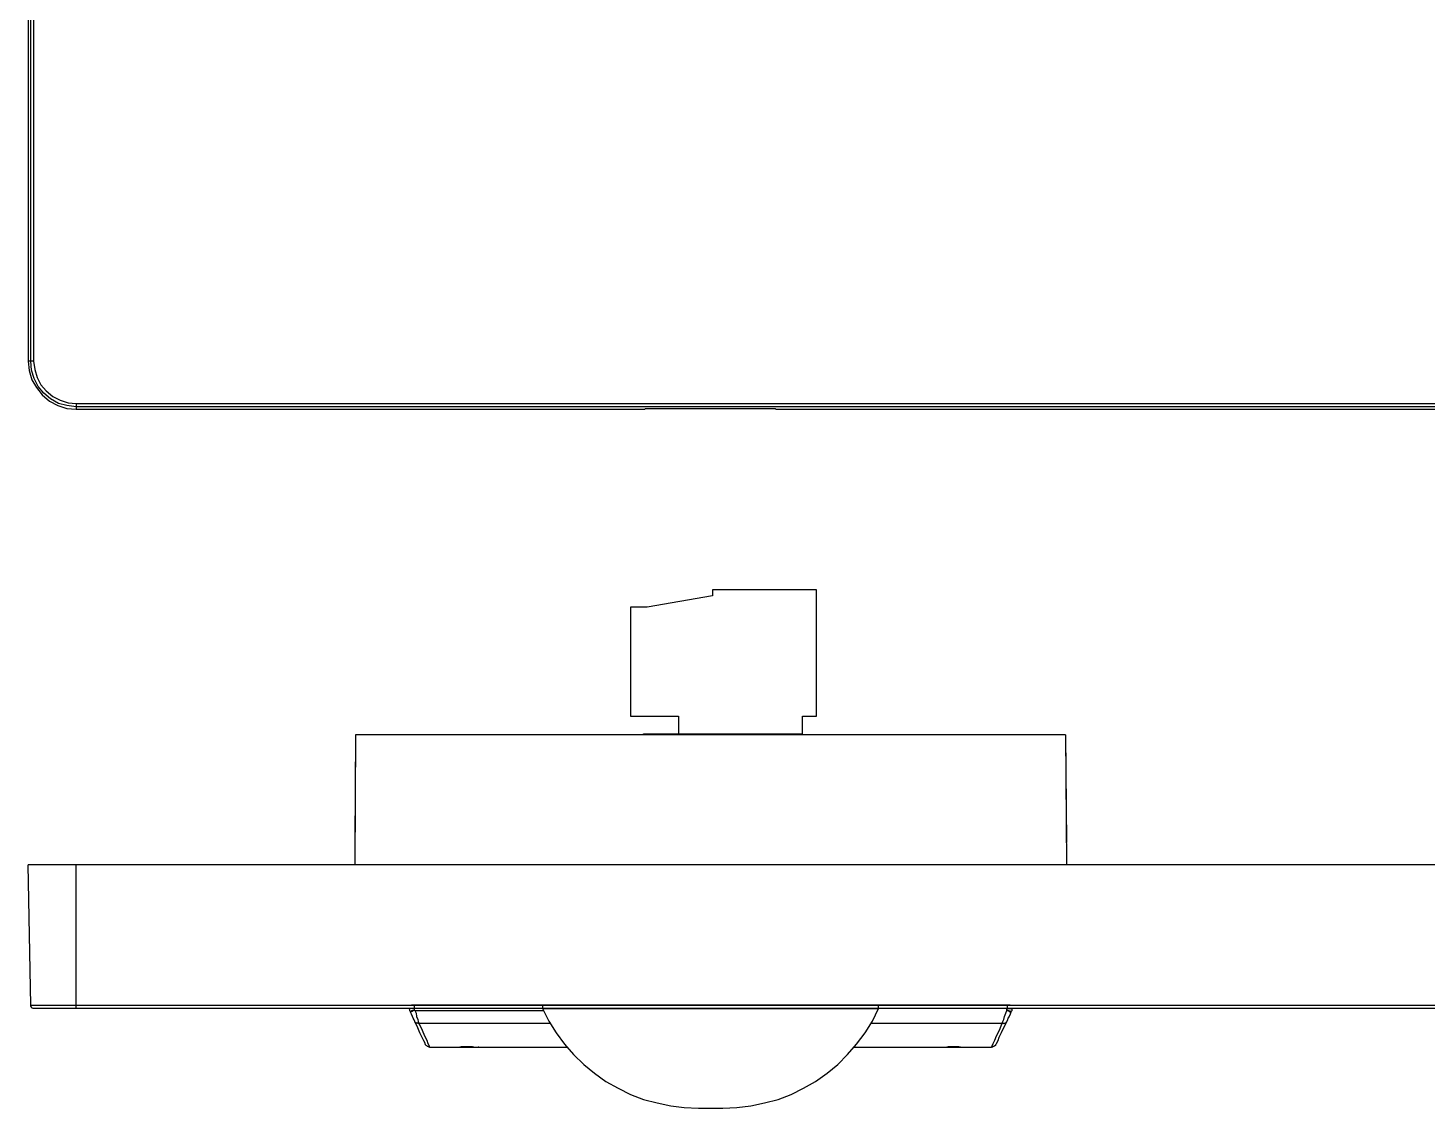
# Model space of a CAD drawing. Header units: centimetres. Extents: x -8.4 to 9.1, y -8.6 to 8.
# Drawn here: x -8.36 to 0.39, y -8.6 to -1.86 of the extents above; entities that cross this region are included whole.
import ezdxf

# ---------------------------------------------------------------- set-up
doc = ezdxf.new("R2010")
doc.units = ezdxf.units.CM
doc.header["$MEASUREMENT"] = 0
doc.layers.add('Layer 1', color=7, linetype='Continuous')

msp = doc.modelspace()

# ---------------------------------------------------------------- linework, layer by layer
at = {"layer": 'Layer 1', "lineweight": 25}
for points in [[(-8.35731, 7.70113), (-8.35731, 7.70113), (-8.35731, -3.937), (-8.35731, -3.937)], [(-8.33967, -3.937), (-8.33967, -3.937), (-8.33967, 7.70113), (-8.33967, 7.70113)], [(-8.32203, 7.70113), (-8.32203, 7.70113), (-8.32203, -3.937), (-8.32203, -3.937)], [(-8.33967, -3.937), (-8.33967, -3.937), (-8.35731, -3.937), (-8.35731, -3.937)], [(-8.05745, -4.20159), (-8.05745, -4.20159), (4.33917, -4.20159), (4.33917, -4.20159)], [(4.33917, -4.22275), (4.33917, -4.22275), (-8.05745, -4.22275), (-8.05745, -4.22275)], [(-8.05745, -4.22275), (-8.05745, -4.22275), (-8.05745, -4.23687), (-8.05745, -4.23687)], [(-8.05745, -4.23687), (-8.05745, -4.23687), (-4.50498, -4.23687), (-4.50498, -4.23687)], [(-4.50498, -4.23687), (-4.50498, -4.23687), (-4.50145, -4.23334), (-4.50145, -4.23334)], [(-4.50145, -4.23334), (-4.50145, -4.23334), (-3.69006, -4.23334), (-3.69006, -4.23334)], [(-3.69006, -4.23334), (-3.69006, -4.23334), (-3.68653, -4.23687), (-3.68653, -4.23687)], [(-3.68653, -4.23687), (-3.68653, -4.23687), (4.33917, -4.23687), (4.33917, -4.23687)], [(-4.08163, -5.40455), (-4.08163, -5.40455), (-4.49085, -5.47511), (-4.49085, -5.47511)], [(-4.08163, -5.40455), (-4.08163, -5.40455), (-4.49085, -5.47511), (-4.49085, -5.47511)], [(-4.08163, -5.36575), (-4.08163, -5.36575), (-4.08163, -5.40455), (-4.08163, -5.40455)], [(-3.43252, -5.36575), (-3.43252, -5.36575), (-4.08163, -5.36575), (-4.08163, -5.36575)], [(-4.08163, -5.36575), (-4.08163, -5.36575), (-4.08163, -5.40455), (-4.08163, -5.40455)], [(-3.43252, -5.36575), (-3.43252, -5.36575), (-4.08163, -5.36575), (-4.08163, -5.36575)], [(-3.43252, -6.15597), (-3.43252, -6.15597), (-3.43252, -5.36575), (-3.43252, -5.36575)], [(-3.43252, -6.15597), (-3.43252, -6.15597), (-3.43252, -5.36575), (-3.43252, -5.36575)], [(-4.59316, -5.47511), (-4.59316, -5.47511), (-4.59316, -6.15597), (-4.59316, -6.15597)], [(-4.49085, -5.47511), (-4.49085, -5.47511), (-4.59316, -5.47511), (-4.59316, -5.47511)], [(-4.59316, -5.47511), (-4.59316, -5.47511), (-4.59316, -6.15597), (-4.59316, -6.15597)], [(-4.49085, -5.47511), (-4.49085, -5.47511), (-4.59316, -5.47511), (-4.59316, -5.47511)], [(-4.59316, -6.15597), (-4.59316, -6.15597), (-4.2933, -6.15597), (-4.2933, -6.15597)], [(-4.59316, -6.15597), (-4.59316, -6.15597), (-4.2933, -6.15597), (-4.2933, -6.15597)], [(-4.2933, -6.15597), (-4.2933, -6.15597), (-4.2933, -6.26533), (-4.2933, -6.26533)], [(-4.2933, -6.15597), (-4.2933, -6.15597), (-4.2933, -6.26533), (-4.2933, -6.26533)], [(-3.52071, -6.15597), (-3.52071, -6.15597), (-3.43252, -6.15597), (-3.43252, -6.15597)], [(-3.52071, -6.26533), (-3.52071, -6.26533), (-3.52071, -6.15597), (-3.52071, -6.15597)], [(-3.52071, -6.15597), (-3.52071, -6.15597), (-3.43252, -6.15597), (-3.43252, -6.15597)], [(-3.52071, -6.26533), (-3.52071, -6.26533), (-3.52071, -6.15597), (-3.52071, -6.15597)], [(-6.31119, -6.27239), (-6.31119, -6.27239), (-6.31599, -6.94443), (-6.31599, -6.94443)], [(-6.31119, -6.27239), (-6.31119, -6.27239), (-6.31599, -7.08377), (-6.31599, -7.08377)], [(-1.87677, -6.27239), (-1.87677, -6.27239), (-6.31119, -6.27239), (-6.31119, -6.27239)], [(-1.87677, -6.27239), (-1.87677, -6.27239), (-6.31119, -6.27239), (-6.31119, -6.27239)], [(-4.51202, -6.27239), (-4.51202, -6.27239), (-4.51202, -6.26533), (-4.51202, -6.26533)], [(-4.51202, -6.26533), (-4.51202, -6.26533), (-4.51202, -6.26533), (-4.51202, -6.26533)], [(-4.51202, -6.26533), (-4.51202, -6.26533), (-3.8241, -6.26533), (-3.8241, -6.26533)], [(-4.51202, -6.27239), (-4.51202, -6.27239), (-4.51202, -6.26533), (-4.51202, -6.26533)], [(-4.51202, -6.26533), (-4.51202, -6.26533), (-4.51202, -6.26533), (-4.51202, -6.26533)], [(-4.51202, -6.26533), (-4.51202, -6.26533), (-3.8241, -6.26533), (-3.8241, -6.26533)], [(-3.8241, -6.26533), (-3.8241, -6.26533), (-3.52071, -6.26533), (-3.52071, -6.26533)], [(-3.8241, -6.26533), (-3.8241, -6.26533), (-3.52071, -6.26533), (-3.52071, -6.26533)], [(-3.82058, -6.26533), (-3.82058, -6.26533), (-3.82058, -6.27239), (-3.82058, -6.27239)], [(-3.82058, -6.26533), (-3.82058, -6.26533), (-3.82058, -6.27239), (-3.82058, -6.27239)], [(-1.87677, -6.27239), (-1.87677, -6.27239), (-1.87037, -6.94443), (-1.87037, -6.94443)], [(-1.87677, -6.27239), (-1.87677, -6.27239), (-1.87037, -7.08377), (-1.87037, -7.08377)], [(-8.33967, -7.96219), (-8.33967, -7.96219), (-8.35731, -7.08377), (-8.35731, -7.08377)], [(-8.05745, -7.96219), (-8.05745, -7.96219), (-8.05745, -7.08377), (-8.05745, -7.08377)], [(4.32506, -7.08377), (4.32506, -7.08377), (-8.05745, -7.08377), (-8.05745, -7.08377)], [(-8.05745, -7.96219), (-8.05745, -7.96219), (4.32506, -7.96219), (4.32506, -7.96219)], [(4.32506, -7.98336), (4.32506, -7.98336), (-8.05745, -7.98336), (-8.05745, -7.98336)], [(-5.96899, -8.00453), (-5.96899, -8.00453), (-5.96899, -8.001), (-5.96899, -8.001)], [(-2.22249, -7.96219), (-2.22249, -7.96219), (-5.96194, -7.96219), (-5.96194, -7.96219)], [(-5.9443, -7.96219), (-5.9443, -7.96219), (-5.9443, -7.98336), (-5.9443, -7.98336)], [(-5.9443, -7.99042), (-5.9443, -7.99042), (-5.94077, -7.99394), (-5.94077, -7.99394)], [(-5.94077, -7.99394), (-5.94077, -7.99394), (-5.13996, -7.99394), (-5.13996, -7.99394)], [(-5.14349, -7.96219), (-5.14349, -7.96219), (-5.14349, -7.98336), (-5.14349, -7.98336)], [(-3.04446, -7.98336), (-3.04446, -7.98336), (-3.04446, -7.96219), (-3.04446, -7.96219)], [(-2.24366, -7.99394), (-2.24366, -7.99394), (-2.24366, -7.99042), (-2.24366, -7.99042)], [(-2.24013, -7.98336), (-2.24013, -7.98336), (-2.24013, -7.96219), (-2.24013, -7.96219)], [(-2.22249, -7.96219), (-2.22249, -7.96219), (-2.22249, -7.96219), (-2.22249, -7.96219)], [(-2.21544, -8.001), (-2.21544, -8.001), (-2.21896, -8.00453), (-2.21896, -8.00453)], [(-5.91608, -8.07508), (-5.91608, -8.07508), (-5.0941, -8.07508), (-5.0941, -8.07508)], [(-3.09033, -8.07508), (-3.09033, -8.07508), (-2.27188, -8.07508), (-2.27188, -8.07508)], [(-5.84905, -8.22325), (-5.84905, -8.22325), (-5.68324, -8.22325), (-5.68324, -8.22325)], [(-5.68324, -8.22325), (-5.68324, -8.22325), (-5.54213, -8.22325), (-5.54213, -8.22325)], [(-5.54566, -8.22325), (-5.54566, -8.22325), (-4.9918, -8.22325), (-4.9918, -8.22325)], [(-3.19616, -8.22325), (-3.19616, -8.22325), (-2.6423, -8.22325), (-2.6423, -8.22325)], [(-2.6423, -8.22325), (-2.6423, -8.22325), (-2.50471, -8.22325), (-2.50471, -8.22325)], [(-2.50471, -8.22325), (-2.50471, -8.22325), (-2.33891, -8.22325), (-2.33891, -8.22325)]]:
    msp.add_open_spline(points, degree=3, dxfattribs=at)
for points, knots in [([(-8.35731, -3.937), (-8.35731, -3.937), (-8.35025, -3.99698), (-8.35025, -3.99698), (-8.35025, -3.99698), (-8.35025, -3.99698), (-8.33262, -4.05342), (-8.33262, -4.05342), (-8.33262, -4.05342), (-8.33262, -4.05342), (-8.30439, -4.10281), (-8.30439, -4.10281), (-8.30439, -4.10281), (-8.30439, -4.10281), (-8.26912, -4.14867), (-8.26912, -4.14867), (-8.26912, -4.14867), (-8.26912, -4.14867), (-8.22325, -4.18748), (-8.22325, -4.18748), (-8.22325, -4.18748), (-8.22325, -4.18748), (-8.17034, -4.2157), (-8.17034, -4.2157), (-8.17034, -4.2157), (-8.17034, -4.2157), (-8.11389, -4.23334), (-8.11389, -4.23334), (-8.11389, -4.23334), (-8.11389, -4.23334), (-8.05745, -4.23687), (-8.05745, -4.23687)], [0, 0, 0, 0, 0.1111111, 0.1111111, 0.1111111, 0.1111111, 0.2222222, 0.2222222, 0.2222222, 0.2222222, 0.3333333, 0.3333333, 0.3333333, 0.3333333, 0.4444444, 0.4444444, 0.4444444, 0.4444444, 0.5555556, 0.5555556, 0.5555556, 0.5555556, 0.6666667, 0.6666667, 0.6666667, 0.6666667, 0.7777778, 0.7777778, 0.7777778, 0.7777778, 1, 1, 1, 1]), ([(-8.32203, -3.937), (-8.32203, -3.937), (-8.32556, -3.937), (-8.32556, -3.937), (-8.32556, -3.937), (-8.32556, -3.937), (-8.32909, -3.937), (-8.32909, -3.937), (-8.32909, -3.937), (-8.32909, -3.937), (-8.33262, -3.937), (-8.33262, -3.937), (-8.33262, -3.937), (-8.33262, -3.937), (-8.33614, -3.937), (-8.33614, -3.937), (-8.33614, -3.937), (-8.33614, -3.937), (-8.33967, -3.937), (-8.33967, -3.937)], [0, 0, 0, 0, 0.1666667, 0.1666667, 0.1666667, 0.1666667, 0.3333333, 0.3333333, 0.3333333, 0.3333333, 0.5, 0.5, 0.5, 0.5, 0.6666667, 0.6666667, 0.6666667, 0.6666667, 1, 1, 1, 1]), ([(-8.05745, -4.22275), (-8.05745, -4.22275), (-8.11389, -4.2157), (-8.11389, -4.2157), (-8.11389, -4.2157), (-8.11389, -4.2157), (-8.16681, -4.20159), (-8.16681, -4.20159), (-8.16681, -4.20159), (-8.16681, -4.20159), (-8.2162, -4.17337), (-8.2162, -4.17337), (-8.2162, -4.17337), (-8.2162, -4.17337), (-8.25853, -4.13809), (-8.25853, -4.13809), (-8.25853, -4.13809), (-8.25853, -4.13809), (-8.29381, -4.09575), (-8.29381, -4.09575), (-8.29381, -4.09575), (-8.29381, -4.09575), (-8.3185, -4.04637), (-8.3185, -4.04637), (-8.3185, -4.04637), (-8.3185, -4.04637), (-8.33614, -3.99345), (-8.33614, -3.99345), (-8.33614, -3.99345), (-8.33614, -3.99345), (-8.33967, -3.937), (-8.33967, -3.937)], [0, 0, 0, 0, 0.1111111, 0.1111111, 0.1111111, 0.1111111, 0.2222222, 0.2222222, 0.2222222, 0.2222222, 0.3333333, 0.3333333, 0.3333333, 0.3333333, 0.4444444, 0.4444444, 0.4444444, 0.4444444, 0.5555556, 0.5555556, 0.5555556, 0.5555556, 0.6666667, 0.6666667, 0.6666667, 0.6666667, 0.7777778, 0.7777778, 0.7777778, 0.7777778, 1, 1, 1, 1]), ([(-8.32203, -3.937), (-8.32203, -3.937), (-8.31498, -3.98992), (-8.31498, -3.98992), (-8.31498, -3.98992), (-8.31498, -3.98992), (-8.30087, -4.03931), (-8.30087, -4.03931), (-8.30087, -4.03931), (-8.30087, -4.03931), (-8.27617, -4.08517), (-8.27617, -4.08517), (-8.27617, -4.08517), (-8.27617, -4.08517), (-8.24442, -4.12398), (-8.24442, -4.12398), (-8.24442, -4.12398), (-8.24442, -4.12398), (-8.20209, -4.15925), (-8.20209, -4.15925), (-8.20209, -4.15925), (-8.20209, -4.15925), (-8.15623, -4.18042), (-8.15623, -4.18042), (-8.15623, -4.18042), (-8.15623, -4.18042), (-8.10684, -4.19806), (-8.10684, -4.19806), (-8.10684, -4.19806), (-8.10684, -4.19806), (-8.05745, -4.20159), (-8.05745, -4.20159)], [0, 0, 0, 0, 0.1111111, 0.1111111, 0.1111111, 0.1111111, 0.2222222, 0.2222222, 0.2222222, 0.2222222, 0.3333333, 0.3333333, 0.3333333, 0.3333333, 0.4444444, 0.4444444, 0.4444444, 0.4444444, 0.5555556, 0.5555556, 0.5555556, 0.5555556, 0.6666667, 0.6666667, 0.6666667, 0.6666667, 0.7777778, 0.7777778, 0.7777778, 0.7777778, 1, 1, 1, 1]), ([(-8.05745, -4.20159), (-8.05745, -4.20159), (-8.05745, -4.20512), (-8.05745, -4.20512), (-8.05745, -4.20512), (-8.05745, -4.20512), (-8.05745, -4.20864), (-8.05745, -4.20864), (-8.05745, -4.20864), (-8.05745, -4.20864), (-8.05745, -4.21217), (-8.05745, -4.21217), (-8.05745, -4.21217), (-8.05745, -4.21217), (-8.05745, -4.2157), (-8.05745, -4.2157), (-8.05745, -4.2157), (-8.05745, -4.2157), (-8.05745, -4.21923), (-8.05745, -4.21923), (-8.05745, -4.21923), (-8.05745, -4.21923), (-8.05745, -4.22275), (-8.05745, -4.22275)], [0, 0, 0, 0, 0.1428571, 0.1428571, 0.1428571, 0.1428571, 0.2857143, 0.2857143, 0.2857143, 0.2857143, 0.4285714, 0.4285714, 0.4285714, 0.4285714, 0.5714286, 0.5714286, 0.5714286, 0.5714286, 0.7142857, 0.7142857, 0.7142857, 0.7142857, 1, 1, 1, 1]), ([(-3.8241, -6.26533), (-3.8241, -6.26533), (-3.8241, -6.26533), (-3.8241, -6.26533), (-3.8241, -6.26533), (-3.8241, -6.26533), (-3.82058, -6.26533), (-3.82058, -6.26533)], [0, 0, 0, 0, 0.3333333, 0.3333333, 0.3333333, 0.3333333, 1, 1, 1, 1]), ([(-3.8241, -6.26533), (-3.8241, -6.26533), (-3.8241, -6.26533), (-3.8241, -6.26533), (-3.8241, -6.26533), (-3.8241, -6.26533), (-3.82058, -6.26533), (-3.82058, -6.26533)], [0, 0, 0, 0, 0.3333333, 0.3333333, 0.3333333, 0.3333333, 1, 1, 1, 1]), ([(-8.05745, -7.08377), (-8.05745, -7.08377), (-8.11389, -7.08377), (-8.11389, -7.08377), (-8.11389, -7.08377), (-8.11389, -7.08377), (-8.17034, -7.08377), (-8.17034, -7.08377), (-8.17034, -7.08377), (-8.17034, -7.08377), (-8.22325, -7.08377), (-8.22325, -7.08377), (-8.22325, -7.08377), (-8.22325, -7.08377), (-8.26912, -7.08377), (-8.26912, -7.08377), (-8.26912, -7.08377), (-8.26912, -7.08377), (-8.30439, -7.08377), (-8.30439, -7.08377), (-8.30439, -7.08377), (-8.30439, -7.08377), (-8.33262, -7.08377), (-8.33262, -7.08377), (-8.33262, -7.08377), (-8.33262, -7.08377), (-8.35025, -7.08377), (-8.35025, -7.08377), (-8.35025, -7.08377), (-8.35025, -7.08377), (-8.35731, -7.08377), (-8.35731, -7.08377)], [0, 0, 0, 0, 0.1111111, 0.1111111, 0.1111111, 0.1111111, 0.2222222, 0.2222222, 0.2222222, 0.2222222, 0.3333333, 0.3333333, 0.3333333, 0.3333333, 0.4444444, 0.4444444, 0.4444444, 0.4444444, 0.5555556, 0.5555556, 0.5555556, 0.5555556, 0.6666667, 0.6666667, 0.6666667, 0.6666667, 0.7777778, 0.7777778, 0.7777778, 0.7777778, 1, 1, 1, 1]), ([(-8.33967, -7.96219), (-8.33967, -7.96219), (-8.33614, -7.96219), (-8.33614, -7.96219), (-8.33614, -7.96219), (-8.33614, -7.96219), (-8.3185, -7.96219), (-8.3185, -7.96219), (-8.3185, -7.96219), (-8.3185, -7.96219), (-8.29381, -7.96219), (-8.29381, -7.96219), (-8.29381, -7.96219), (-8.29381, -7.96219), (-8.25853, -7.96219), (-8.25853, -7.96219), (-8.25853, -7.96219), (-8.25853, -7.96219), (-8.2162, -7.96219), (-8.2162, -7.96219), (-8.2162, -7.96219), (-8.2162, -7.96219), (-8.16681, -7.96219), (-8.16681, -7.96219), (-8.16681, -7.96219), (-8.16681, -7.96219), (-8.11389, -7.96219), (-8.11389, -7.96219), (-8.11389, -7.96219), (-8.11389, -7.96219), (-8.05745, -7.96219), (-8.05745, -7.96219)], [0, 0, 0, 0, 0.1111111, 0.1111111, 0.1111111, 0.1111111, 0.2222222, 0.2222222, 0.2222222, 0.2222222, 0.3333333, 0.3333333, 0.3333333, 0.3333333, 0.4444444, 0.4444444, 0.4444444, 0.4444444, 0.5555556, 0.5555556, 0.5555556, 0.5555556, 0.6666667, 0.6666667, 0.6666667, 0.6666667, 0.7777778, 0.7777778, 0.7777778, 0.7777778, 1, 1, 1, 1]), ([(-8.32203, -7.98336), (-8.32203, -7.98336), (-8.32556, -7.98336), (-8.32556, -7.98336), (-8.32556, -7.98336), (-8.32556, -7.98336), (-8.32909, -7.97983), (-8.32909, -7.97983), (-8.32909, -7.97983), (-8.32909, -7.97983), (-8.33262, -7.97983), (-8.33262, -7.97983), (-8.33262, -7.97983), (-8.33262, -7.97983), (-8.33614, -7.9763), (-8.33614, -7.9763), (-8.33614, -7.9763), (-8.33614, -7.9763), (-8.33614, -7.97277), (-8.33614, -7.97277), (-8.33614, -7.97277), (-8.33614, -7.97277), (-8.33967, -7.96925), (-8.33967, -7.96925), (-8.33967, -7.96925), (-8.33967, -7.96925), (-8.33967, -7.96572), (-8.33967, -7.96572), (-8.33967, -7.96572), (-8.33967, -7.96572), (-8.33967, -7.96219), (-8.33967, -7.96219)], [0, 0, 0, 0, 0.1111111, 0.1111111, 0.1111111, 0.1111111, 0.2222222, 0.2222222, 0.2222222, 0.2222222, 0.3333333, 0.3333333, 0.3333333, 0.3333333, 0.4444444, 0.4444444, 0.4444444, 0.4444444, 0.5555556, 0.5555556, 0.5555556, 0.5555556, 0.6666667, 0.6666667, 0.6666667, 0.6666667, 0.7777778, 0.7777778, 0.7777778, 0.7777778, 1, 1, 1, 1]), ([(-8.05745, -7.98336), (-8.05745, -7.98336), (-8.10684, -7.98336), (-8.10684, -7.98336), (-8.10684, -7.98336), (-8.10684, -7.98336), (-8.15623, -7.98336), (-8.15623, -7.98336), (-8.15623, -7.98336), (-8.15623, -7.98336), (-8.20209, -7.98336), (-8.20209, -7.98336), (-8.20209, -7.98336), (-8.20209, -7.98336), (-8.24442, -7.98336), (-8.24442, -7.98336), (-8.24442, -7.98336), (-8.24442, -7.98336), (-8.27617, -7.98336), (-8.27617, -7.98336), (-8.27617, -7.98336), (-8.27617, -7.98336), (-8.30087, -7.98336), (-8.30087, -7.98336), (-8.30087, -7.98336), (-8.30087, -7.98336), (-8.31498, -7.98336), (-8.31498, -7.98336), (-8.31498, -7.98336), (-8.31498, -7.98336), (-8.32203, -7.98336), (-8.32203, -7.98336)], [0, 0, 0, 0, 0.1111111, 0.1111111, 0.1111111, 0.1111111, 0.2222222, 0.2222222, 0.2222222, 0.2222222, 0.3333333, 0.3333333, 0.3333333, 0.3333333, 0.4444444, 0.4444444, 0.4444444, 0.4444444, 0.5555556, 0.5555556, 0.5555556, 0.5555556, 0.6666667, 0.6666667, 0.6666667, 0.6666667, 0.7777778, 0.7777778, 0.7777778, 0.7777778, 1, 1, 1, 1]), ([(-8.05745, -7.98336), (-8.05745, -7.98336), (-8.05745, -7.98336), (-8.05745, -7.98336), (-8.05745, -7.98336), (-8.05745, -7.98336), (-8.05745, -7.97983), (-8.05745, -7.97983), (-8.05745, -7.97983), (-8.05745, -7.97983), (-8.05745, -7.9763), (-8.05745, -7.9763), (-8.05745, -7.9763), (-8.05745, -7.9763), (-8.05745, -7.97277), (-8.05745, -7.97277), (-8.05745, -7.97277), (-8.05745, -7.97277), (-8.05745, -7.96925), (-8.05745, -7.96925), (-8.05745, -7.96925), (-8.05745, -7.96925), (-8.05745, -7.96572), (-8.05745, -7.96572), (-8.05745, -7.96572), (-8.05745, -7.96572), (-8.05745, -7.96219), (-8.05745, -7.96219)], [0, 0, 0, 0, 0.125, 0.125, 0.125, 0.125, 0.25, 0.25, 0.25, 0.25, 0.375, 0.375, 0.375, 0.375, 0.5, 0.5, 0.5, 0.5, 0.625, 0.625, 0.625, 0.625, 0.75, 0.75, 0.75, 0.75, 1, 1, 1, 1]), ([(-5.9443, -7.98336), (-5.9443, -7.98336), (-5.95135, -7.98336), (-5.95135, -7.98336), (-5.95135, -7.98336), (-5.95135, -7.98336), (-5.95488, -7.98336), (-5.95488, -7.98336), (-5.95488, -7.98336), (-5.95488, -7.98336), (-5.96194, -7.98336), (-5.96194, -7.98336), (-5.96194, -7.98336), (-5.96194, -7.98336), (-5.96546, -7.98336), (-5.96546, -7.98336), (-5.96546, -7.98336), (-5.96546, -7.98336), (-5.96899, -7.98336), (-5.96899, -7.98336), (-5.96899, -7.98336), (-5.96899, -7.98336), (-5.97252, -7.98336), (-5.97252, -7.98336), (-5.97252, -7.98336), (-5.97252, -7.98336), (-5.97605, -7.98336), (-5.97605, -7.98336)], [0, 0, 0, 0, 0.125, 0.125, 0.125, 0.125, 0.25, 0.25, 0.25, 0.25, 0.375, 0.375, 0.375, 0.375, 0.5, 0.5, 0.5, 0.5, 0.625, 0.625, 0.625, 0.625, 0.75, 0.75, 0.75, 0.75, 1, 1, 1, 1]), ([(-5.96899, -8.001), (-5.96899, -8.001), (-5.97252, -7.99747), (-5.97252, -7.99747), (-5.97252, -7.99747), (-5.97252, -7.99747), (-5.97252, -7.99042), (-5.97252, -7.99042), (-5.97252, -7.99042), (-5.97252, -7.99042), (-5.97605, -7.98336), (-5.97605, -7.98336)], [0, 0, 0, 0, 0.25, 0.25, 0.25, 0.25, 0.5, 0.5, 0.5, 0.5, 1, 1, 1, 1]), ([(-5.97252, -7.96219), (-5.97252, -7.96219), (-5.96899, -7.96219), (-5.96899, -7.96219), (-5.96899, -7.96219), (-5.96899, -7.96219), (-5.96194, -7.96219), (-5.96194, -7.96219)], [0, 0, 0, 0, 0.3333333, 0.3333333, 0.3333333, 0.3333333, 1, 1, 1, 1]), ([(-5.9443, -7.99042), (-5.9443, -7.99042), (-5.94783, -7.99394), (-5.94783, -7.99394), (-5.94783, -7.99394), (-5.94783, -7.99394), (-5.95488, -7.99394), (-5.95488, -7.99394), (-5.95488, -7.99394), (-5.95488, -7.99394), (-5.95841, -7.99747), (-5.95841, -7.99747), (-5.95841, -7.99747), (-5.95841, -7.99747), (-5.96194, -7.99747), (-5.96194, -7.99747), (-5.96194, -7.99747), (-5.96194, -7.99747), (-5.96546, -8.001), (-5.96546, -8.001), (-5.96546, -8.001), (-5.96546, -8.001), (-5.96899, -8.001), (-5.96899, -8.001)], [0, 0, 0, 0, 0.1428571, 0.1428571, 0.1428571, 0.1428571, 0.2857143, 0.2857143, 0.2857143, 0.2857143, 0.4285714, 0.4285714, 0.4285714, 0.4285714, 0.5714286, 0.5714286, 0.5714286, 0.5714286, 0.7142857, 0.7142857, 0.7142857, 0.7142857, 1, 1, 1, 1]), ([(-5.94077, -7.99394), (-5.94077, -7.99394), (-5.94783, -7.99394), (-5.94783, -7.99394), (-5.94783, -7.99394), (-5.94783, -7.99394), (-5.95135, -7.99747), (-5.95135, -7.99747), (-5.95135, -7.99747), (-5.95135, -7.99747), (-5.95841, -8.001), (-5.95841, -8.001), (-5.95841, -8.001), (-5.95841, -8.001), (-5.96194, -8.001), (-5.96194, -8.001), (-5.96194, -8.001), (-5.96194, -8.001), (-5.96546, -8.00453), (-5.96546, -8.00453), (-5.96546, -8.00453), (-5.96546, -8.00453), (-5.96899, -8.00453), (-5.96899, -8.00453)], [0, 0, 0, 0, 0.1428571, 0.1428571, 0.1428571, 0.1428571, 0.2857143, 0.2857143, 0.2857143, 0.2857143, 0.4285714, 0.4285714, 0.4285714, 0.4285714, 0.5714286, 0.5714286, 0.5714286, 0.5714286, 0.7142857, 0.7142857, 0.7142857, 0.7142857, 1, 1, 1, 1]), ([(-5.94077, -8.0645), (-5.94077, -8.0645), (-5.9443, -8.05392), (-5.9443, -8.05392), (-5.9443, -8.05392), (-5.9443, -8.05392), (-5.95135, -8.04333), (-5.95135, -8.04333), (-5.95135, -8.04333), (-5.95135, -8.04333), (-5.95488, -8.03275), (-5.95488, -8.03275), (-5.95488, -8.03275), (-5.95488, -8.03275), (-5.96194, -8.01864), (-5.96194, -8.01864), (-5.96194, -8.01864), (-5.96194, -8.01864), (-5.96899, -8.00453), (-5.96899, -8.00453)], [0, 0, 0, 0, 0.1666667, 0.1666667, 0.1666667, 0.1666667, 0.3333333, 0.3333333, 0.3333333, 0.3333333, 0.5, 0.5, 0.5, 0.5, 0.6666667, 0.6666667, 0.6666667, 0.6666667, 1, 1, 1, 1]), ([(-5.9443, -7.98336), (-5.9443, -7.98336), (-5.9443, -7.98689), (-5.9443, -7.98689), (-5.9443, -7.98689), (-5.9443, -7.98689), (-5.9443, -7.99042), (-5.9443, -7.99042)], [0, 0, 0, 0, 0.3333333, 0.3333333, 0.3333333, 0.3333333, 1, 1, 1, 1]), ([(-5.94077, -7.99394), (-5.94077, -7.99394), (-5.93371, -8.01158), (-5.93371, -8.01158), (-5.93371, -8.01158), (-5.93371, -8.01158), (-5.93019, -8.03275), (-5.93019, -8.03275), (-5.93019, -8.03275), (-5.93019, -8.03275), (-5.92313, -8.05039), (-5.92313, -8.05039), (-5.92313, -8.05039), (-5.92313, -8.05039), (-5.9196, -8.0645), (-5.9196, -8.0645), (-5.9196, -8.0645), (-5.9196, -8.0645), (-5.91608, -8.07508), (-5.91608, -8.07508)], [0, 0, 0, 0, 0.1666667, 0.1666667, 0.1666667, 0.1666667, 0.3333333, 0.3333333, 0.3333333, 0.3333333, 0.5, 0.5, 0.5, 0.5, 0.6666667, 0.6666667, 0.6666667, 0.6666667, 1, 1, 1, 1]), ([(-5.14349, -7.98336), (-5.14349, -7.98336), (-5.10469, -8.06097), (-5.10469, -8.06097), (-5.10469, -8.06097), (-5.10469, -8.06097), (-5.05883, -8.13505), (-5.05883, -8.13505), (-5.05883, -8.13505), (-5.05883, -8.13505), (-5.00591, -8.20561), (-5.00591, -8.20561), (-5.00591, -8.20561), (-5.00591, -8.20561), (-4.94946, -8.26911), (-4.94946, -8.26911), (-4.94946, -8.26911), (-4.94946, -8.26911), (-4.88596, -8.33261), (-4.88596, -8.33261), (-4.88596, -8.33261), (-4.88596, -8.33261), (-4.81894, -8.38553), (-4.81894, -8.38553), (-4.81894, -8.38553), (-4.81894, -8.38553), (-4.74838, -8.43844), (-4.74838, -8.43844), (-4.74838, -8.43844), (-4.74838, -8.43844), (-4.67077, -8.48078), (-4.67077, -8.48078), (-4.67077, -8.48078), (-4.67077, -8.48078), (-4.59316, -8.51958), (-4.59316, -8.51958), (-4.59316, -8.51958), (-4.59316, -8.51958), (-4.51202, -8.55133), (-4.51202, -8.55133), (-4.51202, -8.55133), (-4.51202, -8.55133), (-4.42735, -8.5725), (-4.42735, -8.5725), (-4.42735, -8.5725), (-4.42735, -8.5725), (-4.34269, -8.59014), (-4.34269, -8.59014), (-4.34269, -8.59014), (-4.34269, -8.59014), (-4.25802, -8.60072), (-4.25802, -8.60072), (-4.25802, -8.60072), (-4.25802, -8.60072), (-4.16983, -8.60425), (-4.16983, -8.60425)], [0, 0, 0, 0, 0.0666667, 0.0666667, 0.0666667, 0.0666667, 0.1333333, 0.1333333, 0.1333333, 0.1333333, 0.2, 0.2, 0.2, 0.2, 0.2666667, 0.2666667, 0.2666667, 0.2666667, 0.3333333, 0.3333333, 0.3333333, 0.3333333, 0.4, 0.4, 0.4, 0.4, 0.4666667, 0.4666667, 0.4666667, 0.4666667, 0.5333333, 0.5333333, 0.5333333, 0.5333333, 0.6, 0.6, 0.6, 0.6, 0.6666667, 0.6666667, 0.6666667, 0.6666667, 0.7333333, 0.7333333, 0.7333333, 0.7333333, 0.8, 0.8, 0.8, 0.8, 0.8666667, 0.8666667, 0.8666667, 0.8666667, 1, 1, 1, 1]), ([(-5.14349, -7.98336), (-5.14349, -7.98336), (-5.13996, -7.98336), (-5.13996, -7.98336), (-5.13996, -7.98336), (-5.13996, -7.98336), (-5.12938, -7.98336), (-5.12938, -7.98336), (-5.12938, -7.98336), (-5.12938, -7.98336), (-5.11174, -7.98336), (-5.11174, -7.98336), (-5.11174, -7.98336), (-5.11174, -7.98336), (-5.09058, -7.98336), (-5.09058, -7.98336), (-5.09058, -7.98336), (-5.09058, -7.98336), (-5.05883, -7.98336), (-5.05883, -7.98336), (-5.05883, -7.98336), (-5.05883, -7.98336), (-5.02355, -7.98336), (-5.02355, -7.98336), (-5.02355, -7.98336), (-5.02355, -7.98336), (-4.98121, -7.98336), (-4.98121, -7.98336), (-4.98121, -7.98336), (-4.98121, -7.98336), (-4.93183, -7.98336), (-4.93183, -7.98336), (-4.93183, -7.98336), (-4.93183, -7.98336), (-4.87891, -7.98336), (-4.87891, -7.98336), (-4.87891, -7.98336), (-4.87891, -7.98336), (-4.81894, -7.98336), (-4.81894, -7.98336), (-4.81894, -7.98336), (-4.81894, -7.98336), (-4.75544, -7.98336), (-4.75544, -7.98336), (-4.75544, -7.98336), (-4.75544, -7.98336), (-4.68841, -7.98336), (-4.68841, -7.98336), (-4.68841, -7.98336), (-4.68841, -7.98336), (-4.61785, -7.98336), (-4.61785, -7.98336), (-4.61785, -7.98336), (-4.61785, -7.98336), (-4.54377, -7.98336), (-4.54377, -7.98336), (-4.54377, -7.98336), (-4.54377, -7.98336), (-4.46616, -7.98336), (-4.46616, -7.98336), (-4.46616, -7.98336), (-4.46616, -7.98336), (-4.38502, -7.98336), (-4.38502, -7.98336), (-4.38502, -7.98336), (-4.38502, -7.98336), (-4.30388, -7.98336), (-4.30388, -7.98336), (-4.30388, -7.98336), (-4.30388, -7.98336), (-4.21921, -7.98336), (-4.21921, -7.98336), (-4.21921, -7.98336), (-4.21921, -7.98336), (-4.13455, -7.98336), (-4.13455, -7.98336), (-4.13455, -7.98336), (-4.13455, -7.98336), (-4.04988, -7.98336), (-4.04988, -7.98336), (-4.04988, -7.98336), (-4.04988, -7.98336), (-3.96521, -7.98336), (-3.96521, -7.98336), (-3.96521, -7.98336), (-3.96521, -7.98336), (-3.88408, -7.98336), (-3.88408, -7.98336), (-3.88408, -7.98336), (-3.88408, -7.98336), (-3.79941, -7.98336), (-3.79941, -7.98336), (-3.79941, -7.98336), (-3.79941, -7.98336), (-3.7218, -7.98336), (-3.7218, -7.98336), (-3.7218, -7.98336), (-3.7218, -7.98336), (-3.64419, -7.98336), (-3.64419, -7.98336), (-3.64419, -7.98336), (-3.64419, -7.98336), (-3.56658, -7.98336), (-3.56658, -7.98336), (-3.56658, -7.98336), (-3.56658, -7.98336), (-3.49602, -7.98336), (-3.49602, -7.98336), (-3.49602, -7.98336), (-3.49602, -7.98336), (-3.42899, -7.98336), (-3.42899, -7.98336), (-3.42899, -7.98336), (-3.42899, -7.98336), (-3.36549, -7.98336), (-3.36549, -7.98336), (-3.36549, -7.98336), (-3.36549, -7.98336), (-3.30552, -7.98336), (-3.30552, -7.98336), (-3.30552, -7.98336), (-3.30552, -7.98336), (-3.2526, -7.98336), (-3.2526, -7.98336), (-3.2526, -7.98336), (-3.2526, -7.98336), (-3.20674, -7.98336), (-3.20674, -7.98336), (-3.20674, -7.98336), (-3.20674, -7.98336), (-3.16441, -7.98336), (-3.16441, -7.98336), (-3.16441, -7.98336), (-3.16441, -7.98336), (-3.1256, -7.98336), (-3.1256, -7.98336), (-3.1256, -7.98336), (-3.1256, -7.98336), (-3.09738, -7.98336), (-3.09738, -7.98336), (-3.09738, -7.98336), (-3.09738, -7.98336), (-3.05505, -7.98336), (-3.05505, -7.98336), (-3.05505, -7.98336), (-3.05505, -7.98336), (-3.04446, -7.98336), (-3.04446, -7.98336)], [0, 0, 0, 0, 0.0263158, 0.0263158, 0.0263158, 0.0263158, 0.0526316, 0.0526316, 0.0526316, 0.0526316, 0.0789474, 0.0789474, 0.0789474, 0.0789474, 0.1052632, 0.1052632, 0.1052632, 0.1052632, 0.1315789, 0.1315789, 0.1315789, 0.1315789, 0.1578947, 0.1578947, 0.1578947, 0.1578947, 0.1842105, 0.1842105, 0.1842105, 0.1842105, 0.2105263, 0.2105263, 0.2105263, 0.2105263, 0.2368421, 0.2368421, 0.2368421, 0.2368421, 0.2631579, 0.2631579, 0.2631579, 0.2631579, 0.2894737, 0.2894737, 0.2894737, 0.2894737, 0.3157895, 0.3157895, 0.3157895, 0.3157895, 0.3421053, 0.3421053, 0.3421053, 0.3421053, 0.3684211, 0.3684211, 0.3684211, 0.3684211, 0.3947368, 0.3947368, 0.3947368, 0.3947368, 0.4210526, 0.4210526, 0.4210526, 0.4210526, 0.4473684, 0.4473684, 0.4473684, 0.4473684, 0.4736842, 0.4736842, 0.4736842, 0.4736842, 0.5, 0.5, 0.5, 0.5, 0.5263158, 0.5263158, 0.5263158, 0.5263158, 0.5526316, 0.5526316, 0.5526316, 0.5526316, 0.5789474, 0.5789474, 0.5789474, 0.5789474, 0.6052632, 0.6052632, 0.6052632, 0.6052632, 0.6315789, 0.6315789, 0.6315789, 0.6315789, 0.6578947, 0.6578947, 0.6578947, 0.6578947, 0.6842105, 0.6842105, 0.6842105, 0.6842105, 0.7105263, 0.7105263, 0.7105263, 0.7105263, 0.7368421, 0.7368421, 0.7368421, 0.7368421, 0.7631579, 0.7631579, 0.7631579, 0.7631579, 0.7894737, 0.7894737, 0.7894737, 0.7894737, 0.8157895, 0.8157895, 0.8157895, 0.8157895, 0.8421053, 0.8421053, 0.8421053, 0.8421053, 0.8684211, 0.8684211, 0.8684211, 0.8684211, 0.8947368, 0.8947368, 0.8947368, 0.8947368, 0.9210526, 0.9210526, 0.9210526, 0.9210526, 0.9473684, 0.9473684, 0.9473684, 0.9473684, 1, 1, 1, 1]), ([(-4.01813, -8.60425), (-4.01813, -8.60425), (-3.92994, -8.60072), (-3.92994, -8.60072), (-3.92994, -8.60072), (-3.92994, -8.60072), (-3.84174, -8.59014), (-3.84174, -8.59014), (-3.84174, -8.59014), (-3.84174, -8.59014), (-3.75708, -8.5725), (-3.75708, -8.5725), (-3.75708, -8.5725), (-3.75708, -8.5725), (-3.67241, -8.55133), (-3.67241, -8.55133), (-3.67241, -8.55133), (-3.67241, -8.55133), (-3.59127, -8.51958), (-3.59127, -8.51958), (-3.59127, -8.51958), (-3.59127, -8.51958), (-3.51366, -8.48078), (-3.51366, -8.48078), (-3.51366, -8.48078), (-3.51366, -8.48078), (-3.43958, -8.43844), (-3.43958, -8.43844), (-3.43958, -8.43844), (-3.43958, -8.43844), (-3.36549, -8.38553), (-3.36549, -8.38553), (-3.36549, -8.38553), (-3.36549, -8.38553), (-3.29846, -8.33261), (-3.29846, -8.33261), (-3.29846, -8.33261), (-3.29846, -8.33261), (-3.23849, -8.26911), (-3.23849, -8.26911), (-3.23849, -8.26911), (-3.23849, -8.26911), (-3.18205, -8.20561), (-3.18205, -8.20561), (-3.18205, -8.20561), (-3.18205, -8.20561), (-3.12913, -8.13505), (-3.12913, -8.13505), (-3.12913, -8.13505), (-3.12913, -8.13505), (-3.08327, -8.06097), (-3.08327, -8.06097), (-3.08327, -8.06097), (-3.08327, -8.06097), (-3.04446, -7.98336), (-3.04446, -7.98336)], [0, 0, 0, 0, 0.0666667, 0.0666667, 0.0666667, 0.0666667, 0.1333333, 0.1333333, 0.1333333, 0.1333333, 0.2, 0.2, 0.2, 0.2, 0.2666667, 0.2666667, 0.2666667, 0.2666667, 0.3333333, 0.3333333, 0.3333333, 0.3333333, 0.4, 0.4, 0.4, 0.4, 0.4666667, 0.4666667, 0.4666667, 0.4666667, 0.5333333, 0.5333333, 0.5333333, 0.5333333, 0.6, 0.6, 0.6, 0.6, 0.6666667, 0.6666667, 0.6666667, 0.6666667, 0.7333333, 0.7333333, 0.7333333, 0.7333333, 0.8, 0.8, 0.8, 0.8, 0.8666667, 0.8666667, 0.8666667, 0.8666667, 1, 1, 1, 1]), ([(-2.27188, -8.07508), (-2.27188, -8.07508), (-2.26835, -8.0645), (-2.26835, -8.0645), (-2.26835, -8.0645), (-2.26835, -8.0645), (-2.2613, -8.05039), (-2.2613, -8.05039), (-2.2613, -8.05039), (-2.2613, -8.05039), (-2.25777, -8.03275), (-2.25777, -8.03275), (-2.25777, -8.03275), (-2.25777, -8.03275), (-2.25071, -8.01158), (-2.25071, -8.01158), (-2.25071, -8.01158), (-2.25071, -8.01158), (-2.24366, -7.99394), (-2.24366, -7.99394)], [0, 0, 0, 0, 0.1666667, 0.1666667, 0.1666667, 0.1666667, 0.3333333, 0.3333333, 0.3333333, 0.3333333, 0.5, 0.5, 0.5, 0.5, 0.6666667, 0.6666667, 0.6666667, 0.6666667, 1, 1, 1, 1]), ([(-2.24366, -7.99042), (-2.24366, -7.99042), (-2.24366, -7.98689), (-2.24366, -7.98689), (-2.24366, -7.98689), (-2.24366, -7.98689), (-2.24013, -7.98689), (-2.24013, -7.98689), (-2.24013, -7.98689), (-2.24013, -7.98689), (-2.24013, -7.98336), (-2.24013, -7.98336)], [0, 0, 0, 0, 0.25, 0.25, 0.25, 0.25, 0.5, 0.5, 0.5, 0.5, 1, 1, 1, 1]), ([(-2.24366, -7.99042), (-2.24366, -7.99042), (-2.2366, -7.99394), (-2.2366, -7.99394), (-2.2366, -7.99394), (-2.2366, -7.99394), (-2.23308, -7.99394), (-2.23308, -7.99394), (-2.23308, -7.99394), (-2.23308, -7.99394), (-2.22955, -7.99747), (-2.22955, -7.99747), (-2.22955, -7.99747), (-2.22955, -7.99747), (-2.22249, -7.99747), (-2.22249, -7.99747), (-2.22249, -7.99747), (-2.22249, -7.99747), (-2.22249, -8.001), (-2.22249, -8.001), (-2.22249, -8.001), (-2.22249, -8.001), (-2.21896, -8.001), (-2.21896, -8.001), (-2.21896, -8.001), (-2.21896, -8.001), (-2.21544, -8.001), (-2.21544, -8.001)], [0, 0, 0, 0, 0.125, 0.125, 0.125, 0.125, 0.25, 0.25, 0.25, 0.25, 0.375, 0.375, 0.375, 0.375, 0.5, 0.5, 0.5, 0.5, 0.625, 0.625, 0.625, 0.625, 0.75, 0.75, 0.75, 0.75, 1, 1, 1, 1]), ([(-2.24366, -7.99394), (-2.24366, -7.99394), (-2.24013, -7.99394), (-2.24013, -7.99394), (-2.24013, -7.99394), (-2.24013, -7.99394), (-2.23308, -7.99747), (-2.23308, -7.99747), (-2.23308, -7.99747), (-2.23308, -7.99747), (-2.22955, -8.001), (-2.22955, -8.001), (-2.22955, -8.001), (-2.22955, -8.001), (-2.22602, -8.001), (-2.22602, -8.001), (-2.22602, -8.001), (-2.22602, -8.001), (-2.22249, -8.00453), (-2.22249, -8.00453), (-2.22249, -8.00453), (-2.22249, -8.00453), (-2.21896, -8.00453), (-2.21896, -8.00453)], [0, 0, 0, 0, 0.1428571, 0.1428571, 0.1428571, 0.1428571, 0.2857143, 0.2857143, 0.2857143, 0.2857143, 0.4285714, 0.4285714, 0.4285714, 0.4285714, 0.5714286, 0.5714286, 0.5714286, 0.5714286, 0.7142857, 0.7142857, 0.7142857, 0.7142857, 1, 1, 1, 1]), ([(-2.21896, -8.00453), (-2.21896, -8.00453), (-2.22249, -8.01864), (-2.22249, -8.01864), (-2.22249, -8.01864), (-2.22249, -8.01864), (-2.22955, -8.03275), (-2.22955, -8.03275), (-2.22955, -8.03275), (-2.22955, -8.03275), (-2.2366, -8.04333), (-2.2366, -8.04333), (-2.2366, -8.04333), (-2.2366, -8.04333), (-2.24013, -8.05392), (-2.24013, -8.05392), (-2.24013, -8.05392), (-2.24013, -8.05392), (-2.24366, -8.0645), (-2.24366, -8.0645)], [0, 0, 0, 0, 0.1666667, 0.1666667, 0.1666667, 0.1666667, 0.3333333, 0.3333333, 0.3333333, 0.3333333, 0.5, 0.5, 0.5, 0.5, 0.6666667, 0.6666667, 0.6666667, 0.6666667, 1, 1, 1, 1]), ([(-2.24013, -7.98336), (-2.24013, -7.98336), (-2.2366, -7.98336), (-2.2366, -7.98336), (-2.2366, -7.98336), (-2.2366, -7.98336), (-2.22955, -7.98336), (-2.22955, -7.98336), (-2.22955, -7.98336), (-2.22955, -7.98336), (-2.22602, -7.98336), (-2.22602, -7.98336), (-2.22602, -7.98336), (-2.22602, -7.98336), (-2.21896, -7.98336), (-2.21896, -7.98336), (-2.21896, -7.98336), (-2.21896, -7.98336), (-2.21544, -7.98336), (-2.21544, -7.98336), (-2.21544, -7.98336), (-2.21544, -7.98336), (-2.21191, -7.98336), (-2.21191, -7.98336)], [0, 0, 0, 0, 0.1428571, 0.1428571, 0.1428571, 0.1428571, 0.2857143, 0.2857143, 0.2857143, 0.2857143, 0.4285714, 0.4285714, 0.4285714, 0.4285714, 0.5714286, 0.5714286, 0.5714286, 0.5714286, 0.7142857, 0.7142857, 0.7142857, 0.7142857, 1, 1, 1, 1]), ([(-2.22249, -7.96219), (-2.22249, -7.96219), (-2.21896, -7.96219), (-2.21896, -7.96219), (-2.21896, -7.96219), (-2.21896, -7.96219), (-2.21191, -7.96219), (-2.21191, -7.96219)], [0, 0, 0, 0, 0.3333333, 0.3333333, 0.3333333, 0.3333333, 1, 1, 1, 1]), ([(-2.21191, -7.98336), (-2.21191, -7.98336), (-2.21191, -7.99042), (-2.21191, -7.99042), (-2.21191, -7.99042), (-2.21191, -7.99042), (-2.21191, -7.99747), (-2.21191, -7.99747), (-2.21191, -7.99747), (-2.21191, -7.99747), (-2.21544, -8.001), (-2.21544, -8.001)], [0, 0, 0, 0, 0.25, 0.25, 0.25, 0.25, 0.5, 0.5, 0.5, 0.5, 1, 1, 1, 1]), ([(-5.91608, -8.07508), (-5.91608, -8.07508), (-5.9196, -8.07861), (-5.9196, -8.07861), (-5.9196, -8.07861), (-5.9196, -8.07861), (-5.92313, -8.07508), (-5.92313, -8.07508), (-5.92313, -8.07508), (-5.92313, -8.07508), (-5.92666, -8.07508), (-5.92666, -8.07508), (-5.92666, -8.07508), (-5.92666, -8.07508), (-5.93019, -8.07508), (-5.93019, -8.07508), (-5.93019, -8.07508), (-5.93019, -8.07508), (-5.93371, -8.07155), (-5.93371, -8.07155), (-5.93371, -8.07155), (-5.93371, -8.07155), (-5.93724, -8.07155), (-5.93724, -8.07155), (-5.93724, -8.07155), (-5.93724, -8.07155), (-5.94077, -8.06803), (-5.94077, -8.06803), (-5.94077, -8.06803), (-5.94077, -8.06803), (-5.94077, -8.0645), (-5.94077, -8.0645)], [0, 0, 0, 0, 0.1111111, 0.1111111, 0.1111111, 0.1111111, 0.2222222, 0.2222222, 0.2222222, 0.2222222, 0.3333333, 0.3333333, 0.3333333, 0.3333333, 0.4444444, 0.4444444, 0.4444444, 0.4444444, 0.5555556, 0.5555556, 0.5555556, 0.5555556, 0.6666667, 0.6666667, 0.6666667, 0.6666667, 0.7777778, 0.7777778, 0.7777778, 0.7777778, 1, 1, 1, 1]), ([(-5.87374, -8.20561), (-5.87374, -8.20561), (-5.87727, -8.20561), (-5.87727, -8.20561), (-5.87727, -8.20561), (-5.87727, -8.20561), (-5.87727, -8.19855), (-5.87727, -8.19855), (-5.87727, -8.19855), (-5.87727, -8.19855), (-5.88433, -8.18444), (-5.88433, -8.18444), (-5.88433, -8.18444), (-5.88433, -8.18444), (-5.89491, -8.16328), (-5.89491, -8.16328), (-5.89491, -8.16328), (-5.89491, -8.16328), (-5.90902, -8.13505), (-5.90902, -8.13505), (-5.90902, -8.13505), (-5.90902, -8.13505), (-5.92313, -8.1033), (-5.92313, -8.1033), (-5.92313, -8.1033), (-5.92313, -8.1033), (-5.94077, -8.0645), (-5.94077, -8.0645)], [0, 0, 0, 0, 0.125, 0.125, 0.125, 0.125, 0.25, 0.25, 0.25, 0.25, 0.375, 0.375, 0.375, 0.375, 0.5, 0.5, 0.5, 0.5, 0.625, 0.625, 0.625, 0.625, 0.75, 0.75, 0.75, 0.75, 1, 1, 1, 1]), ([(-5.91608, -8.07508), (-5.91608, -8.07508), (-5.89491, -8.11742), (-5.89491, -8.11742), (-5.89491, -8.11742), (-5.89491, -8.11742), (-5.8808, -8.15269), (-5.8808, -8.15269), (-5.8808, -8.15269), (-5.8808, -8.15269), (-5.86669, -8.18092), (-5.86669, -8.18092), (-5.86669, -8.18092), (-5.86669, -8.18092), (-5.85963, -8.20208), (-5.85963, -8.20208), (-5.85963, -8.20208), (-5.85963, -8.20208), (-5.85258, -8.21619), (-5.85258, -8.21619), (-5.85258, -8.21619), (-5.85258, -8.21619), (-5.84905, -8.22325), (-5.84905, -8.22325)], [0, 0, 0, 0, 0.1428571, 0.1428571, 0.1428571, 0.1428571, 0.2857143, 0.2857143, 0.2857143, 0.2857143, 0.4285714, 0.4285714, 0.4285714, 0.4285714, 0.5714286, 0.5714286, 0.5714286, 0.5714286, 0.7142857, 0.7142857, 0.7142857, 0.7142857, 1, 1, 1, 1]), ([(-2.33891, -8.22325), (-2.33891, -8.22325), (-2.33891, -8.22325), (-2.33891, -8.22325), (-2.33891, -8.22325), (-2.33891, -8.22325), (-2.33538, -8.21619), (-2.33538, -8.21619), (-2.33538, -8.21619), (-2.33538, -8.21619), (-2.32833, -8.20208), (-2.32833, -8.20208), (-2.32833, -8.20208), (-2.32833, -8.20208), (-2.31774, -8.18092), (-2.31774, -8.18092), (-2.31774, -8.18092), (-2.31774, -8.18092), (-2.30716, -8.15269), (-2.30716, -8.15269), (-2.30716, -8.15269), (-2.30716, -8.15269), (-2.28952, -8.11742), (-2.28952, -8.11742), (-2.28952, -8.11742), (-2.28952, -8.11742), (-2.27188, -8.07508), (-2.27188, -8.07508)], [0, 0, 0, 0, 0.125, 0.125, 0.125, 0.125, 0.25, 0.25, 0.25, 0.25, 0.375, 0.375, 0.375, 0.375, 0.5, 0.5, 0.5, 0.5, 0.625, 0.625, 0.625, 0.625, 0.75, 0.75, 0.75, 0.75, 1, 1, 1, 1]), ([(-2.24366, -8.0645), (-2.24366, -8.0645), (-2.26483, -8.1033), (-2.26483, -8.1033), (-2.26483, -8.1033), (-2.26483, -8.1033), (-2.27894, -8.13505), (-2.27894, -8.13505), (-2.27894, -8.13505), (-2.27894, -8.13505), (-2.29305, -8.16328), (-2.29305, -8.16328), (-2.29305, -8.16328), (-2.29305, -8.16328), (-2.3001, -8.18444), (-2.3001, -8.18444), (-2.3001, -8.18444), (-2.3001, -8.18444), (-2.30716, -8.19855), (-2.30716, -8.19855), (-2.30716, -8.19855), (-2.30716, -8.19855), (-2.31069, -8.20561), (-2.31069, -8.20561)], [0, 0, 0, 0, 0.1428571, 0.1428571, 0.1428571, 0.1428571, 0.2857143, 0.2857143, 0.2857143, 0.2857143, 0.4285714, 0.4285714, 0.4285714, 0.4285714, 0.5714286, 0.5714286, 0.5714286, 0.5714286, 0.7142857, 0.7142857, 0.7142857, 0.7142857, 1, 1, 1, 1]), ([(-2.27188, -8.07508), (-2.27188, -8.07508), (-2.26835, -8.07861), (-2.26835, -8.07861), (-2.26835, -8.07861), (-2.26835, -8.07861), (-2.26483, -8.07508), (-2.26483, -8.07508), (-2.26483, -8.07508), (-2.26483, -8.07508), (-2.25777, -8.07508), (-2.25777, -8.07508), (-2.25777, -8.07508), (-2.25777, -8.07508), (-2.25424, -8.07508), (-2.25424, -8.07508), (-2.25424, -8.07508), (-2.25424, -8.07508), (-2.25071, -8.07155), (-2.25071, -8.07155), (-2.25071, -8.07155), (-2.25071, -8.07155), (-2.24719, -8.06803), (-2.24719, -8.06803), (-2.24719, -8.06803), (-2.24719, -8.06803), (-2.24366, -8.0645), (-2.24366, -8.0645)], [0, 0, 0, 0, 0.125, 0.125, 0.125, 0.125, 0.25, 0.25, 0.25, 0.25, 0.375, 0.375, 0.375, 0.375, 0.5, 0.5, 0.5, 0.5, 0.625, 0.625, 0.625, 0.625, 0.75, 0.75, 0.75, 0.75, 1, 1, 1, 1]), ([(-5.84905, -8.22325), (-5.84905, -8.22325), (-5.85258, -8.22325), (-5.85258, -8.22325), (-5.85258, -8.22325), (-5.85258, -8.22325), (-5.85963, -8.21972), (-5.85963, -8.21972), (-5.85963, -8.21972), (-5.85963, -8.21972), (-5.86316, -8.21972), (-5.86316, -8.21972), (-5.86316, -8.21972), (-5.86316, -8.21972), (-5.86669, -8.21619), (-5.86669, -8.21619), (-5.86669, -8.21619), (-5.86669, -8.21619), (-5.87021, -8.21267), (-5.87021, -8.21267), (-5.87021, -8.21267), (-5.87021, -8.21267), (-5.87374, -8.20914), (-5.87374, -8.20914), (-5.87374, -8.20914), (-5.87374, -8.20914), (-5.87374, -8.20561), (-5.87374, -8.20561)], [0, 0, 0, 0, 0.125, 0.125, 0.125, 0.125, 0.25, 0.25, 0.25, 0.25, 0.375, 0.375, 0.375, 0.375, 0.5, 0.5, 0.5, 0.5, 0.625, 0.625, 0.625, 0.625, 0.75, 0.75, 0.75, 0.75, 1, 1, 1, 1]), ([(-5.68324, -8.22325), (-5.68324, -8.22325), (-5.67971, -8.22325), (-5.67971, -8.22325), (-5.67971, -8.22325), (-5.67971, -8.22325), (-5.67266, -8.22325), (-5.67266, -8.22325), (-5.67266, -8.22325), (-5.67266, -8.22325), (-5.65502, -8.22325), (-5.65502, -8.22325), (-5.65502, -8.22325), (-5.65502, -8.22325), (-5.63738, -8.21972), (-5.63738, -8.21972), (-5.63738, -8.21972), (-5.63738, -8.21972), (-5.61269, -8.21972), (-5.61269, -8.21972), (-5.61269, -8.21972), (-5.61269, -8.21972), (-5.58799, -8.21972), (-5.58799, -8.21972), (-5.58799, -8.21972), (-5.58799, -8.21972), (-5.57035, -8.22325), (-5.57035, -8.22325), (-5.57035, -8.22325), (-5.57035, -8.22325), (-5.55271, -8.22325), (-5.55271, -8.22325), (-5.55271, -8.22325), (-5.55271, -8.22325), (-5.54566, -8.22325), (-5.54566, -8.22325), (-5.54566, -8.22325), (-5.54566, -8.22325), (-5.54213, -8.22325), (-5.54213, -8.22325)], [0, 0, 0, 0, 0.0909091, 0.0909091, 0.0909091, 0.0909091, 0.1818182, 0.1818182, 0.1818182, 0.1818182, 0.2727273, 0.2727273, 0.2727273, 0.2727273, 0.3636364, 0.3636364, 0.3636364, 0.3636364, 0.4545455, 0.4545455, 0.4545455, 0.4545455, 0.5454545, 0.5454545, 0.5454545, 0.5454545, 0.6363636, 0.6363636, 0.6363636, 0.6363636, 0.7272727, 0.7272727, 0.7272727, 0.7272727, 0.8181818, 0.8181818, 0.8181818, 0.8181818, 1, 1, 1, 1]), ([(-5.68324, -8.22325), (-5.68324, -8.22325), (-5.67971, -8.22325), (-5.67971, -8.22325), (-5.67971, -8.22325), (-5.67971, -8.22325), (-5.66913, -8.22325), (-5.66913, -8.22325), (-5.66913, -8.22325), (-5.66913, -8.22325), (-5.65149, -8.21972), (-5.65149, -8.21972), (-5.65149, -8.21972), (-5.65149, -8.21972), (-5.6268, -8.21972), (-5.6268, -8.21972), (-5.6268, -8.21972), (-5.6268, -8.21972), (-5.60563, -8.21972), (-5.60563, -8.21972), (-5.60563, -8.21972), (-5.60563, -8.21972), (-5.58094, -8.21972), (-5.58094, -8.21972), (-5.58094, -8.21972), (-5.58094, -8.21972), (-5.5633, -8.22325), (-5.5633, -8.22325), (-5.5633, -8.22325), (-5.5633, -8.22325), (-5.54919, -8.22325), (-5.54919, -8.22325), (-5.54919, -8.22325), (-5.54919, -8.22325), (-5.54213, -8.22325), (-5.54213, -8.22325), (-5.54213, -8.22325), (-5.54213, -8.22325), (-5.54566, -8.22325), (-5.54566, -8.22325)], [0, 0, 0, 0, 0.0909091, 0.0909091, 0.0909091, 0.0909091, 0.1818182, 0.1818182, 0.1818182, 0.1818182, 0.2727273, 0.2727273, 0.2727273, 0.2727273, 0.3636364, 0.3636364, 0.3636364, 0.3636364, 0.4545455, 0.4545455, 0.4545455, 0.4545455, 0.5454545, 0.5454545, 0.5454545, 0.5454545, 0.6363636, 0.6363636, 0.6363636, 0.6363636, 0.7272727, 0.7272727, 0.7272727, 0.7272727, 0.8181818, 0.8181818, 0.8181818, 0.8181818, 1, 1, 1, 1]), ([(-2.6423, -8.22325), (-2.6423, -8.22325), (-2.63877, -8.22325), (-2.63877, -8.22325), (-2.63877, -8.22325), (-2.63877, -8.22325), (-2.62819, -8.22325), (-2.62819, -8.22325), (-2.62819, -8.22325), (-2.62819, -8.22325), (-2.61055, -8.21972), (-2.61055, -8.21972), (-2.61055, -8.21972), (-2.61055, -8.21972), (-2.58938, -8.21972), (-2.58938, -8.21972), (-2.58938, -8.21972), (-2.58938, -8.21972), (-2.56469, -8.21972), (-2.56469, -8.21972), (-2.56469, -8.21972), (-2.56469, -8.21972), (-2.54352, -8.21972), (-2.54352, -8.21972), (-2.54352, -8.21972), (-2.54352, -8.21972), (-2.52235, -8.22325), (-2.52235, -8.22325), (-2.52235, -8.22325), (-2.52235, -8.22325), (-2.50824, -8.22325), (-2.50824, -8.22325), (-2.50824, -8.22325), (-2.50824, -8.22325), (-2.50471, -8.22325), (-2.50471, -8.22325)], [0, 0, 0, 0, 0.1, 0.1, 0.1, 0.1, 0.2, 0.2, 0.2, 0.2, 0.3, 0.3, 0.3, 0.3, 0.4, 0.4, 0.4, 0.4, 0.5, 0.5, 0.5, 0.5, 0.6, 0.6, 0.6, 0.6, 0.7, 0.7, 0.7, 0.7, 0.8, 0.8, 0.8, 0.8, 1, 1, 1, 1]), ([(-2.6423, -8.22325), (-2.6423, -8.22325), (-2.63877, -8.22325), (-2.63877, -8.22325), (-2.63877, -8.22325), (-2.63877, -8.22325), (-2.62819, -8.22325), (-2.62819, -8.22325), (-2.62819, -8.22325), (-2.62819, -8.22325), (-2.61055, -8.21972), (-2.61055, -8.21972), (-2.61055, -8.21972), (-2.61055, -8.21972), (-2.58938, -8.21972), (-2.58938, -8.21972), (-2.58938, -8.21972), (-2.58938, -8.21972), (-2.56469, -8.21972), (-2.56469, -8.21972), (-2.56469, -8.21972), (-2.56469, -8.21972), (-2.54352, -8.21972), (-2.54352, -8.21972), (-2.54352, -8.21972), (-2.54352, -8.21972), (-2.52235, -8.22325), (-2.52235, -8.22325), (-2.52235, -8.22325), (-2.52235, -8.22325), (-2.50824, -8.22325), (-2.50824, -8.22325), (-2.50824, -8.22325), (-2.50824, -8.22325), (-2.50471, -8.22325), (-2.50471, -8.22325)], [0, 0, 0, 0, 0.1, 0.1, 0.1, 0.1, 0.2, 0.2, 0.2, 0.2, 0.3, 0.3, 0.3, 0.3, 0.4, 0.4, 0.4, 0.4, 0.5, 0.5, 0.5, 0.5, 0.6, 0.6, 0.6, 0.6, 0.7, 0.7, 0.7, 0.7, 0.8, 0.8, 0.8, 0.8, 1, 1, 1, 1]), ([(-2.31069, -8.20561), (-2.31069, -8.20561), (-2.31421, -8.20914), (-2.31421, -8.20914), (-2.31421, -8.20914), (-2.31421, -8.20914), (-2.31421, -8.21267), (-2.31421, -8.21267), (-2.31421, -8.21267), (-2.31421, -8.21267), (-2.31774, -8.21619), (-2.31774, -8.21619), (-2.31774, -8.21619), (-2.31774, -8.21619), (-2.32127, -8.21619), (-2.32127, -8.21619), (-2.32127, -8.21619), (-2.32127, -8.21619), (-2.3248, -8.21972), (-2.3248, -8.21972), (-2.3248, -8.21972), (-2.3248, -8.21972), (-2.32833, -8.21972), (-2.32833, -8.21972), (-2.32833, -8.21972), (-2.32833, -8.21972), (-2.33185, -8.22325), (-2.33185, -8.22325), (-2.33185, -8.22325), (-2.33185, -8.22325), (-2.33538, -8.22325), (-2.33538, -8.22325)], [0, 0, 0, 0, 0.1111111, 0.1111111, 0.1111111, 0.1111111, 0.2222222, 0.2222222, 0.2222222, 0.2222222, 0.3333333, 0.3333333, 0.3333333, 0.3333333, 0.4444444, 0.4444444, 0.4444444, 0.4444444, 0.5555556, 0.5555556, 0.5555556, 0.5555556, 0.6666667, 0.6666667, 0.6666667, 0.6666667, 0.7777778, 0.7777778, 0.7777778, 0.7777778, 1, 1, 1, 1]), ([(-4.16983, -8.60425), (-4.16983, -8.60425), (-4.1663, -8.60425), (-4.1663, -8.60425), (-4.1663, -8.60425), (-4.1663, -8.60425), (-4.15571, -8.60425), (-4.15571, -8.60425), (-4.15571, -8.60425), (-4.15571, -8.60425), (-4.13808, -8.60425), (-4.13808, -8.60425), (-4.13808, -8.60425), (-4.13808, -8.60425), (-4.11691, -8.60425), (-4.11691, -8.60425), (-4.11691, -8.60425), (-4.11691, -8.60425), (-4.09221, -8.60425), (-4.09221, -8.60425), (-4.09221, -8.60425), (-4.09221, -8.60425), (-4.07105, -8.60425), (-4.07105, -8.60425), (-4.07105, -8.60425), (-4.07105, -8.60425), (-4.04635, -8.60425), (-4.04635, -8.60425), (-4.04635, -8.60425), (-4.04635, -8.60425), (-4.03224, -8.60425), (-4.03224, -8.60425), (-4.03224, -8.60425), (-4.03224, -8.60425), (-4.02166, -8.60425), (-4.02166, -8.60425), (-4.02166, -8.60425), (-4.02166, -8.60425), (-4.01813, -8.60425), (-4.01813, -8.60425)], [0, 0, 0, 0, 0.0909091, 0.0909091, 0.0909091, 0.0909091, 0.1818182, 0.1818182, 0.1818182, 0.1818182, 0.2727273, 0.2727273, 0.2727273, 0.2727273, 0.3636364, 0.3636364, 0.3636364, 0.3636364, 0.4545455, 0.4545455, 0.4545455, 0.4545455, 0.5454545, 0.5454545, 0.5454545, 0.5454545, 0.6363636, 0.6363636, 0.6363636, 0.6363636, 0.7272727, 0.7272727, 0.7272727, 0.7272727, 0.8181818, 0.8181818, 0.8181818, 0.8181818, 1, 1, 1, 1])]:
    msp.add_open_spline(points, degree=3, knots=knots, dxfattribs=at)

doc.saveas('drawing.dxf')
